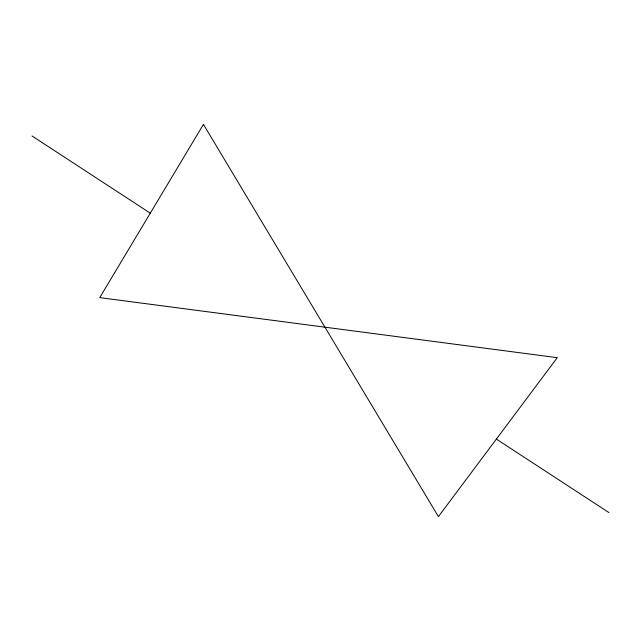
<?xml version="1.0" encoding="UTF-8"?>
<svg xmlns="http://www.w3.org/2000/svg" width="641" height="641" viewBox="0 0 641 641"><rect width="100%" height="100%" fill="white"/><g stroke="black" fill="none" stroke-linecap="round" stroke-linejoin="round"><path stroke-width="0.96" d="M32.05 135.996L150.29 213.181M496.382 439.101L608.95 512.584M203.445 124.386L99.74 297.624L557.269 357.67L438.412 516.614L203.445 124.386"/></g></svg>
